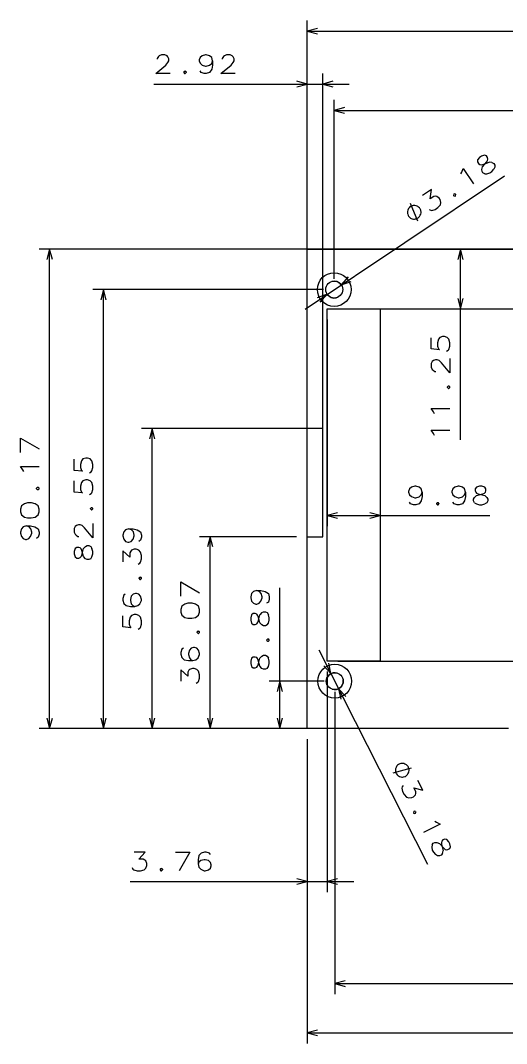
# Model space of a CAD drawing. Extents: x 21 to 231, y 6 to 201.
# Drawn here: x 21 to 112.5, y 5.5 to 198 of the extents above; entities that cross this region are included whole.
import ezdxf

# ---------------------------------------------------------------- set-up
doc = ezdxf.new("R2010")
doc.units = 0
doc.layers.get('0').update_dxf_attribs({"linetype": 'CONTINUOUS'})

msp = doc.modelspace()

# ---------------------------------------------------------------- linework, layer by layer
at = {"color": 3}
for p, q in [((74.950531, 156.969513), (74.950531, 197.973053)), ((74.950531, 195.973053), (170.84053, 195.973053)), ((74.950531, 66.799507), (74.950531, 188.01416)), ((77.870529, 102.869507), (77.870529, 188.01416)), ((46.088593, 186.01416), (82.870529, 186.01416)), ((80.040527, 149.349518), (80.040527, 183.056824)), ((80.040527, 181.056824), (170.84053, 181.056824)), ((74.557106, 143.694366), (112.104866, 168.722992)), ((168.84053, 154.969513), (24.461411, 154.969513)), ((26.461411, 64.799507), (26.461411, 154.969513)), ((76.950531, 154.969513), (105.811295, 154.969513)), ((103.811295, 119.068535), (103.811295, 154.969513)), ((78.040527, 147.349518), (34.602402, 147.349518)), ((36.602402, 64.799507), (36.602402, 147.349518)), ((80.710533, 143.719513), (125.894424, 143.719513)), ((80.710533, 143.719513), (105.811295, 143.719513)), ((78.710533, 141.719513), (78.710533, 102.848465)), ((88.690529, 141.719513), (88.690529, 102.848465)), ((75.870529, 121.189507), (43.749176, 121.189507)), ((45.749176, 64.799507), (45.749176, 121.189507)), ((78.710533, 104.848465), (109.338921, 104.848465)), ((56.685532, 64.799507), (56.685532, 100.869507)), ((69.809158, 64.799507), (69.809158, 91.225449)), ((77.158653, 79.566284), (97.619888, 39.24065)), ((80.710533, 77.479507), (125.894424, 77.479507)), ((78.710533, 75.479507), (78.710533, 34.013008)), ((80.140533, 71.689507), (80.140533, 14.796417)), ((110.870529, 64.799507), (24.461411, 64.799507)), ((110.870529, 64.799507), (34.602402, 64.799507)), ((110.870529, 64.799507), (43.749176, 64.799507)), ((110.870529, 64.799507), (67.809158, 64.799507)), ((74.950531, 62.799507), (74.950531, 5.521938)), ((74.950531, 62.799507), (74.950531, 34.013008)), ((41.635574, 36.013008), (83.710533, 36.013008)), ((80.140533, 16.796417), (170.950531, 16.796417)), ((74.950531, 7.521938), (170.950531, 7.521938))]:
    msp.add_line(p, q, dxfattribs=at)
at = {"color": 7}
for p, q in [((74.950531, 154.969513), (170.84053, 154.969513)), ((74.950531, 121.189507), (74.950531, 154.969513)), ((78.710533, 77.479507), (78.710533, 143.719513)), ((88.690529, 143.719513), (88.690529, 77.479507)), ((77.870529, 100.869507), (77.870529, 121.189507)), ((74.950531, 64.799507), (74.950531, 100.869507)), ((112.870529, 64.799507), (74.950531, 64.799507))]:
    msp.add_line(p, q, dxfattribs=at)
at = {"color": 7, "ltscale": 0.2495}
for p, q in [((78.710533, 143.719513), (88.690529, 143.719513)), ((88.690529, 77.479507), (78.710533, 77.479507))]:
    msp.add_line(p, q, dxfattribs=at)
at = {"color": 7, "ltscale": 0.073}
for p, q in [((77.870529, 121.189507), (74.950531, 121.189507)), ((74.950531, 100.869507), (77.870529, 100.869507))]:
    msp.add_line(p, q, dxfattribs=at)
at = {"color": 3, "ltscale": 0.456625}
for p, q in [((72.950531, 100.869507), (54.685532, 100.869507)), ((72.950531, 64.799507), (54.685532, 64.799507))]:
    msp.add_line(p, q, dxfattribs=at)
at = {"color": 3, "ltscale": 0.258284}
msp.add_line((78.140533, 73.689507), (67.809158, 73.689507), dxfattribs=at)
at = {"color": 3}
for points in [[(76.882385, 196.490692), (74.950531, 195.973053), (76.882385, 195.455414)], [(49.136978, 188.01416), (46.427307, 188.01416), (48.346657, 189.594803), (48.741821, 190.046417), (48.911179, 190.385132), (48.911179, 190.723846), (48.741821, 191.118988), (48.572464, 191.344803), (48.177307, 191.51416), (47.499886, 191.51416), (47.104721, 191.344803), (46.935371, 191.175446), (46.709564, 190.836731), (46.709564, 190.667389)], [(57.141823, 190.385132), (56.972466, 191.006104), (56.577309, 191.344803), (55.956337, 191.51416), (55.78698, 191.51416), (55.166016, 191.344803), (54.770851, 191.006104), (54.601501, 190.554474), (54.601501, 190.385132), (54.770851, 189.933517), (55.166016, 189.594803), (55.78698, 189.368988), (55.956337, 189.368988), (56.577301, 189.538361), (56.972466, 189.87706), (57.141823, 190.385132), (57.141823, 189.594803), (56.972466, 188.804474), (56.577301, 188.183517), (55.956337, 188.01416), (55.561172, 188.01416), (54.996658, 188.183517), (54.770851, 188.522217)], [(61.39827, 188.01416), (58.688599, 188.01416), (60.607948, 189.594803), (61.003113, 190.046417), (61.17247, 190.385132), (61.17247, 190.723846), (61.003113, 191.118988), (60.833755, 191.344803), (60.438599, 191.51416), (59.761177, 191.51416), (59.366013, 191.344803), (59.196663, 191.175446), (58.970856, 190.836731), (58.970856, 190.667389)], [(51.86924, 188.465775), (51.699883, 188.296417)], [(51.699883, 188.296417), (51.699883, 188.183517)], [(51.699883, 188.183517), (51.86924, 188.01416)], [(51.86924, 188.465775), (51.98214, 188.465775)], [(51.86924, 188.01416), (51.98214, 188.01416)], [(52.151497, 188.296417), (51.98214, 188.465775)], [(51.98214, 188.01416), (52.151497, 188.183517)], [(52.151497, 188.296417), (52.151497, 188.183517)], [(73.018677, 185.496521), (74.950531, 186.01416), (73.018677, 186.531799)], [(79.802383, 186.531799), (77.870529, 186.01416), (79.802383, 185.496521)], [(81.972382, 181.574463), (80.040527, 181.056824), (81.972382, 180.5392)], [(107.034454, 171.749542), (107.00312, 171.389435), (107.222298, 171.060623), (107.472794, 170.888397), (107.707642, 170.8414), (108.005127, 170.904022), (109.226395, 171.31102)], [(108.349686, 172.626251), (107.786026, 172.454056), (107.410248, 172.203568), (107.034454, 171.749542)], [(108.380791, 169.11911), (108.052002, 169.307007), (107.864136, 169.588837), (107.817192, 169.964615), (107.95813, 170.465622), (108.756691, 171.404984), (108.928925, 171.655487), (108.975914, 171.890335), (108.9133, 172.18782), (108.69413, 172.516632), (108.349686, 172.626251)], [(109.743057, 171.248352), (109.226395, 171.31102)], [(103.88414, 169.106842), (104.072044, 169.435638)], [(104.072044, 169.435638), (104.338249, 170.155823), (106.279533, 167.24353)], [(108.380791, 169.11911), (108.787872, 169.11908), (109.351524, 169.291275), (109.72731, 169.541763), (110.103096, 169.995789)], [(109.743057, 171.248352), (110.071846, 171.060455), (110.259712, 170.778625), (110.306656, 170.402863), (110.103096, 169.995789)], [(97.912224, 162.412323), (98.209694, 162.271393), (98.444542, 162.224411), (99.055176, 162.427917), (99.571869, 162.772339), (100.041603, 163.288971), (100.135574, 163.758682), (99.994698, 164.27536), (99.806831, 164.55719), (99.384109, 164.886017), (99.149261, 164.933014), (98.773499, 164.886047), (98.115883, 164.447693), (98.382149, 166.185608), (96.644173, 165.0271)], [(102.534294, 165.28978), (102.487312, 165.054932)], [(102.487312, 165.054932), (102.549934, 164.960983)], [(102.534294, 165.28978), (102.628242, 165.352402)], [(102.549934, 164.960983), (102.784782, 164.914001)], [(102.863091, 165.30542), (102.628242, 165.352402)], [(102.784782, 164.914001), (102.878731, 164.976624)], [(102.863091, 165.30542), (102.925713, 165.211472)], [(102.878731, 164.976624), (102.925713, 165.211472)], [(95.783653, 160.247177), (94.424835, 163.547729)], [(26.97905, 153.037659), (26.461411, 154.969513), (25.943771, 153.037659)], [(104.328934, 153.037659), (103.811295, 154.969513), (103.293655, 153.037659)], [(82.683899, 149.733612), (81.363541, 148.2314), (83.25811, 148.872192)], [(37.120041, 145.417664), (36.602402, 147.349518), (36.084763, 145.417664)], [(77.397163, 144.965393), (78.717522, 146.467621), (76.822952, 145.826828)], [(103.293655, 145.651367), (103.811295, 143.719513), (104.328934, 145.651367)], [(101.190331, 135.755646), (101.472588, 135.924988), (101.641937, 136.094345), (101.811295, 136.715302), (101.811295, 137.336273), (101.641937, 138.013702), (101.30323, 138.352417), (100.795166, 138.521759), (100.456459, 138.521759), (99.948395, 138.352417), (99.66613, 138.013702), (99.49678, 137.336273), (99.49678, 136.715302), (99.66613, 136.207245), (99.835487, 136.037903), (98.311295, 136.207245), (98.311295, 138.295959)], [(101.811295, 134.378204), (101.811295, 131.668549), (100.230652, 133.587891), (99.779037, 133.983063), (99.440331, 134.152405), (99.101616, 134.152405), (98.706459, 133.983063), (98.480652, 133.81369), (98.311295, 133.418549), (98.311295, 132.741119), (98.480652, 132.345947), (98.650002, 132.176605), (98.988716, 131.950806), (99.158066, 131.950806)], [(101.529037, 129.218536), (101.35968, 129.049179)], [(101.35968, 128.936279), (101.35968, 129.049179)], [(101.529037, 129.218536), (101.641937, 129.218536)], [(101.811295, 129.049179), (101.641937, 129.218536)], [(101.811295, 128.936279), (101.811295, 129.049179)], [(101.35968, 128.936279), (101.529037, 128.766922)], [(101.529037, 128.766922), (101.641937, 128.766922)], [(101.641937, 128.766922), (101.811295, 128.936279)], [(98.762909, 124.341118), (98.311295, 124.962082), (101.811295, 124.962082)], [(98.932259, 124.002411), (98.762909, 124.341118)], [(20.961411, 116.703857), (20.961411, 119.413544), (24.461411, 117.381287)], [(46.266815, 119.25766), (45.749176, 121.189507), (45.231544, 119.25766)], [(98.762909, 120.254021), (98.311295, 120.874985), (101.811295, 120.874985)], [(98.932259, 119.915314), (98.762909, 120.254021)], [(33.98143, 112.89386), (34.263687, 113.063217), (34.433044, 113.232574), (34.602402, 113.853546), (34.602402, 114.47451), (34.433044, 115.151932), (34.09433, 115.490639), (33.586273, 115.659988), (33.247559, 115.659988), (32.739502, 115.490639), (32.457245, 115.151932), (32.287888, 114.47451), (32.287888, 113.853546), (32.457245, 113.345474), (32.626602, 113.176117), (31.102402, 113.345474), (31.102402, 115.434189)], [(21.413025, 113.463539), (20.961411, 114.084503), (24.461411, 114.084503)], [(21.582382, 113.124832), (21.413025, 113.463539)], [(24.179153, 110.166763), (24.009796, 109.997406)], [(24.009796, 109.884506), (24.009796, 109.997406)], [(24.009796, 109.884506), (24.179153, 109.715149)], [(24.179153, 110.166763), (24.292053, 110.166763)], [(24.179153, 109.715149), (24.292053, 109.715149)], [(24.461411, 109.997406), (24.292053, 110.166763)], [(24.292053, 109.715149), (24.461411, 109.884506)], [(24.461411, 109.884506), (24.461411, 109.997406)], [(33.98143, 108.806763), (34.263687, 108.97612), (34.433044, 109.145477), (34.602402, 109.766449), (34.602402, 110.387413), (34.433044, 111.064835), (34.09433, 111.403542), (33.586273, 111.572891), (33.247559, 111.572891), (32.739502, 111.403542), (32.457245, 111.064835), (32.287888, 110.387413), (32.287888, 109.766449), (32.457245, 109.258377), (32.626602, 109.08902), (31.102402, 109.258377), (31.102402, 111.347092)], [(96.569565, 109.219437), (96.400208, 109.840408), (96.005051, 110.179115), (95.384079, 110.348465), (95.214722, 110.348465), (94.593758, 110.179115), (94.198593, 109.840408), (94.029243, 109.388794), (94.029243, 109.219437), (94.198593, 108.767822), (94.593758, 108.429115), (95.214722, 108.203308), (95.384079, 108.203308), (96.005043, 108.372665), (96.400208, 108.711372), (96.569565, 109.219437), (96.569565, 108.429115), (96.400208, 107.638794), (96.005043, 107.017822), (95.384079, 106.848465), (94.988914, 106.848465), (94.4244, 107.017822), (94.198593, 107.356537)], [(104.743759, 109.219437), (104.574402, 109.840408), (104.179245, 110.179115), (103.558273, 110.348465), (103.388916, 110.348465), (102.767952, 110.179115), (102.372787, 109.840408), (102.203438, 109.388794), (102.203438, 109.219437), (102.372787, 108.767822), (102.767952, 108.429115), (103.388916, 108.203308), (103.558273, 108.203308), (104.179237, 108.372665), (104.574402, 108.711372), (104.743759, 109.219437), (104.743759, 108.429115), (104.574402, 107.638794), (104.179237, 107.017822), (103.558273, 106.848465), (103.163109, 106.848465), (102.598595, 107.017822), (102.372787, 107.356537)], [(106.459885, 107.243629), (106.290535, 107.582336), (106.290535, 107.921051), (106.459885, 108.259758), (106.855049, 108.598465), (108.040527, 108.93718), (108.322784, 109.050079), (108.492142, 109.219437), (108.605049, 109.501694), (108.605049, 109.896851), (108.379242, 110.179115)], [(106.798599, 110.179115), (106.572792, 109.896851), (106.572792, 109.501694), (106.685692, 109.219437), (106.855049, 109.050079), (107.137306, 108.93718), (108.379242, 108.598465)], [(108.379242, 110.179115), (107.814728, 110.348465), (107.363113, 110.348465), (106.798599, 110.179115)], [(108.774399, 108.259758), (108.379242, 108.598465)], [(108.774399, 108.259758), (108.943756, 107.921051), (108.943756, 107.582336), (108.774399, 107.243629), (108.379242, 107.017822)], [(34.320145, 106.356766), (34.150787, 106.187408)], [(34.150787, 106.074509), (34.150787, 106.187408)], [(34.150787, 106.074509), (34.320145, 105.905151)], [(34.320145, 106.356766), (34.433044, 106.356766)], [(34.320145, 105.905151), (34.433044, 105.905151)], [(34.602402, 106.187408), (34.433044, 106.356766)], [(34.433044, 105.905151), (34.602402, 106.074509)], [(34.602402, 106.074509), (34.602402, 106.187408)], [(99.471176, 107.300079), (99.301819, 107.130722)], [(99.301819, 107.130722), (99.301819, 107.017822)], [(99.301819, 107.017822), (99.471176, 106.848465)], [(99.471176, 107.300079), (99.584076, 107.300079)], [(99.471176, 106.848465), (99.584076, 106.848465)], [(99.753433, 107.130722), (99.584076, 107.300079)], [(99.584076, 106.848465), (99.753433, 107.017822)], [(99.753433, 107.130722), (99.753433, 107.017822)], [(106.459885, 107.243629), (106.798599, 107.017822), (107.363113, 106.848465), (107.814728, 106.848465), (108.379242, 107.017822)], [(80.64238, 105.366104), (78.710533, 104.848465), (80.64238, 104.330833)], [(86.758682, 104.330833), (88.690529, 104.848465), (86.758682, 105.366104)], [(22.090439, 102.895798), (21.469482, 102.72644), (21.130768, 102.331284), (20.961411, 101.710312), (20.961411, 101.540955), (21.130768, 100.919991), (21.469482, 100.524826), (21.921082, 100.355469), (22.090439, 100.355469), (22.542053, 100.524826), (22.880768, 100.919991), (23.106567, 101.540955), (23.106567, 101.710312), (22.93721, 102.331284), (22.598511, 102.72644), (22.090439, 102.895798), (22.880768, 102.895798), (23.671082, 102.72644), (24.292053, 102.331284), (24.461411, 101.710312), (24.461411, 101.315155), (24.292053, 100.750633), (23.953339, 100.524826)], [(34.602402, 103.342255), (34.602402, 100.632568), (33.021759, 102.551926), (32.570145, 102.94709), (32.23143, 103.11644), (31.892731, 103.11644), (31.497559, 102.94709), (31.271759, 102.777733), (31.102402, 102.382568), (31.102402, 101.705154), (31.271759, 101.309998), (31.441116, 101.14064), (31.779816, 100.914825), (31.949173, 100.914825)], [(41.378204, 102.354187), (40.757248, 102.18483), (40.418533, 101.789673), (40.249176, 101.168701), (40.249176, 100.999344), (40.418533, 100.37838), (40.757248, 99.983215), (41.208847, 99.813858), (41.378204, 99.813858), (41.829819, 99.983215), (42.168533, 100.37838), (42.394333, 100.999344), (42.394333, 101.168701), (42.224976, 101.789673), (41.886276, 102.18483), (41.378204, 102.354187), (42.168533, 102.354187), (42.958855, 102.18483), (43.579819, 101.789673), (43.749176, 101.168701), (43.749176, 100.773544), (43.579819, 100.209023), (43.241112, 99.983215)], [(57.203171, 98.937653), (56.685532, 100.869507), (56.167892, 98.937653)], [(31.271759, 98.634186), (31.102402, 98.069672), (31.102402, 97.618057), (31.271759, 97.053543)], [(34.207245, 96.714828), (33.86853, 96.545471), (33.529816, 96.545471), (33.191116, 96.714828), (32.852402, 97.109993), (32.513687, 98.295471), (32.400787, 98.577728), (32.23143, 98.747086), (31.949173, 98.859993), (31.554016, 98.859993), (31.271759, 98.634186)], [(31.271759, 97.053543), (31.554016, 96.827728), (31.949173, 96.827728), (32.23143, 96.940636), (32.400787, 97.109993), (32.513687, 97.39225), (32.852402, 98.634186)], [(33.191116, 99.029343), (32.852402, 98.634186)], [(33.191116, 99.029343), (33.529816, 99.1987), (33.86853, 99.1987), (34.207245, 99.029343), (34.433044, 98.634186)], [(34.207245, 96.714828), (34.433044, 97.053543), (34.602402, 97.618057), (34.602402, 98.069672), (34.433044, 98.634186)], [(43.128212, 95.726761), (43.410469, 95.896118), (43.579819, 96.065475), (43.749176, 96.686447), (43.749176, 97.307411), (43.579819, 97.984833), (43.241112, 98.32354), (42.733047, 98.492889), (42.394333, 98.492889), (41.886276, 98.32354), (41.716919, 98.15419), (41.547562, 97.815475), (41.547562, 97.025154), (40.249176, 98.210632), (40.249176, 96.121925)], [(43.466919, 93.276764), (43.297562, 93.107407)], [(43.297562, 92.994507), (43.297562, 93.107407)], [(43.297562, 92.994507), (43.466919, 92.82515)], [(43.466919, 93.276764), (43.579819, 93.276764)], [(43.466919, 92.82515), (43.579819, 92.82515)], [(43.749176, 93.107407), (43.579819, 93.276764)], [(43.579819, 92.82515), (43.749176, 92.994507)], [(43.749176, 92.994507), (43.749176, 93.107407)], [(51.185532, 89.653862), (51.185532, 92.363541), (54.685532, 90.331284)], [(65.438194, 90.717384), (64.817223, 90.548027), (64.478516, 90.15287), (64.309158, 89.531898), (64.309158, 89.362549), (64.478516, 88.741577), (64.817223, 88.34642), (65.268837, 88.177063), (65.438194, 88.177063), (65.889801, 88.34642), (66.228516, 88.741577), (66.454323, 89.362549), (66.454323, 89.531898), (66.284966, 90.15287), (65.946259, 90.548027), (65.438194, 90.717384), (66.228516, 90.717384), (67.018837, 90.548027), (67.639801, 90.15287), (67.809158, 89.531898), (67.809158, 89.136742), (67.639801, 88.57222), (67.301094, 88.34642)], [(40.70079, 90.036438), (40.418533, 89.867088), (40.249176, 89.246117), (40.249176, 88.90741), (40.418533, 88.286438), (40.870148, 87.891281), (41.660461, 87.721924), (42.45079, 87.721924), (43.071754, 87.891281), (43.466919, 88.229988), (43.749176, 88.85096), (43.749176, 89.076767), (43.579819, 89.697731), (43.241112, 90.036438), (42.789505, 90.205795), (42.620148, 90.205795), (42.168533, 90.036438), (41.829819, 89.697731), (41.660461, 89.076767), (41.660461, 88.85096), (41.829819, 88.229988), (42.112076, 87.891281), (42.507248, 87.721924)], [(66.397865, 86.573837), (66.73658, 86.743195), (67.075287, 86.743195), (67.413994, 86.573837), (67.639801, 86.178673)], [(43.128212, 83.465469), (43.410469, 83.634827), (43.579819, 83.804184), (43.749176, 84.425156), (43.749176, 85.04612), (43.579819, 85.723541), (43.241112, 86.062248), (42.733047, 86.231606), (42.394333, 86.231606), (41.886276, 86.062248), (41.604019, 85.723541), (41.434662, 85.04612), (41.434662, 84.425156), (41.604019, 83.917084), (41.773376, 83.747734), (40.249176, 83.917084), (40.249176, 86.005798)], [(64.478516, 86.178673), (64.309158, 85.614159), (64.309158, 85.162544), (64.478516, 84.59803)], [(67.413994, 84.259323), (67.075287, 84.089966), (66.73658, 84.089966), (66.397865, 84.259323), (66.059158, 84.65448), (65.720451, 85.839966), (65.607544, 86.122223), (65.438194, 86.29158), (65.15593, 86.40448), (64.760773, 86.40448), (64.478516, 86.178673)], [(64.478516, 84.59803), (64.760773, 84.372223), (65.15593, 84.372223), (65.438194, 84.485123), (65.607544, 84.65448), (65.720451, 84.936737), (66.059158, 86.178673)], [(66.397865, 86.573837), (66.059158, 86.178673)], [(67.413994, 84.259323), (67.639801, 84.59803), (67.809158, 85.162544), (67.809158, 85.614159), (67.639801, 86.178673)], [(54.403275, 83.116768), (54.233917, 82.947411)], [(54.233917, 82.834503), (54.233917, 82.947411)], [(54.233917, 82.834503), (54.403275, 82.665154)], [(54.403275, 83.116768), (54.516174, 83.116768)], [(54.685532, 82.947411), (54.516174, 83.116768)], [(54.516174, 82.665154), (54.685532, 82.834503)], [(54.685532, 82.834503), (54.685532, 82.947411)], [(54.403275, 82.665154), (54.516174, 82.665154)], [(67.526901, 81.639969), (67.357544, 81.470612)], [(67.357544, 81.357704), (67.357544, 81.470612)], [(67.357544, 81.357704), (67.526901, 81.188354)], [(67.526901, 81.639969), (67.639801, 81.639969)], [(67.526901, 81.188354), (67.639801, 81.188354)], [(67.809158, 81.470612), (67.639801, 81.639969)], [(67.639801, 81.188354), (67.809158, 81.357704)], [(67.809158, 81.357704), (67.809158, 81.470612)], [(51.637146, 79.876442), (51.354889, 79.707085), (51.185532, 79.086121), (51.185532, 78.747406), (51.354889, 78.126442), (51.806496, 77.731277), (52.596825, 77.561928), (53.387146, 77.561928), (54.00811, 77.731277), (54.403275, 78.069992), (54.685532, 78.690956), (54.685532, 78.916763), (54.516174, 79.537735), (54.177467, 79.876442), (53.725853, 80.045799), (53.556496, 80.045799), (53.104889, 79.876442), (52.766174, 79.537735), (52.596825, 78.916763), (52.596825, 78.690956), (52.766174, 78.069992), (53.048431, 77.731277), (53.443596, 77.561928)], [(64.478516, 78.004478), (64.309158, 77.439964), (64.309158, 76.98835), (64.478516, 76.423836)], [(67.413994, 76.085129), (67.075287, 75.915771), (66.73658, 75.915771), (66.397865, 76.085129), (66.059158, 76.480286), (65.720451, 77.665771), (65.607544, 77.948029), (65.438194, 78.117386), (65.15593, 78.230286), (64.760773, 78.230286), (64.478516, 78.004478)], [(64.478516, 76.423836), (64.760773, 76.198029), (65.15593, 76.198029), (65.438194, 76.310928), (65.607544, 76.480286), (65.720451, 76.762543), (66.059158, 78.004478)], [(66.397865, 78.399643), (66.059158, 78.004478)], [(66.397865, 78.399643), (66.73658, 78.569), (67.075287, 78.569), (67.413994, 78.399643), (67.639801, 78.004478)], [(67.413994, 76.085129), (67.639801, 76.423836), (67.809158, 76.98835), (67.809158, 77.439964), (67.639801, 78.004478)], [(78.085327, 76.59597), (79.421082, 75.107422), (79.00856, 77.064423)], [(54.064568, 73.305473), (54.346825, 73.474831), (54.516174, 73.64418), (54.685532, 74.265152), (54.685532, 74.886116), (54.516174, 75.563538), (54.177467, 75.902252), (53.669403, 76.071602), (53.330696, 76.071602), (52.822632, 75.902252), (52.653275, 75.732895), (52.483917, 75.39418), (52.483917, 74.603859), (51.185532, 75.789345), (51.185532, 73.700638)], [(70.326797, 71.757652), (69.809158, 73.689507), (69.291519, 71.757652)], [(82.195732, 70.783043), (80.859985, 72.271591), (81.272499, 70.314598)], [(25.943771, 66.731361), (26.461411, 64.799507), (26.97905, 66.731361)], [(36.084763, 66.731361), (36.602402, 64.799507), (37.120041, 66.731361)], [(45.231544, 66.731361), (45.749176, 64.799507), (46.266815, 66.731361)], [(56.167892, 66.731361), (56.685532, 64.799507), (57.203171, 66.731361)], [(69.291519, 66.731361), (69.809158, 64.799507), (70.326797, 66.731361)], [(91.131218, 56.448746), (94.56916, 57.408203)], [(93.029785, 54.079338), (92.854706, 53.800598), (92.780312, 53.572941), (92.910263, 52.942551), (93.191238, 52.388786), (93.648788, 51.861313), (94.104103, 51.712524), (94.633812, 51.791389), (94.93586, 51.944649), (95.312309, 52.325569), (95.386703, 52.553223), (95.384468, 52.931908), (95.026855, 53.636696), (96.721138, 53.167015), (95.776024, 55.029667)], [(95.01281, 49.173054), (94.938416, 48.945396)], [(94.938416, 48.945396), (94.989502, 48.844711)], [(94.989502, 48.844711), (95.217155, 48.770317)], [(95.113495, 49.22414), (95.01281, 49.173054)], [(95.341148, 49.149746), (95.113495, 49.22414)], [(95.317841, 48.821404), (95.217155, 48.770317)], [(95.317841, 48.821404), (95.392235, 49.049061)], [(95.341148, 49.149746), (95.392235, 49.049061)], [(99.276337, 47.133068), (99.960052, 46.783653), (96.838852, 45.199959)], [(98.972054, 47.35849), (99.276337, 47.133068)], [(98.453094, 42.891869), (98.404991, 42.48764), (98.509399, 41.907593), (98.713745, 41.504856), (99.120209, 41.078068)], [(98.453094, 42.891869), (98.678513, 43.196156), (98.980568, 43.349419), (99.359253, 43.351654), (99.840103, 43.152519), (100.678574, 42.248596), (100.906975, 42.047974), (101.134628, 41.973579), (101.437424, 42.000614), (101.789818, 42.17942), (101.939354, 42.508507)], [(101.224136, 43.918079), (100.870255, 43.99173), (100.51786, 43.812927), (100.317238, 43.584526), (100.242844, 43.356865), (100.269875, 43.05407), (100.529785, 41.793285)], [(101.939354, 42.508507), (101.834946, 43.088554), (101.6306, 43.491291), (101.224136, 43.918079)], [(41.974289, 38.633976), (42.143646, 38.351715), (42.312988, 38.182365), (42.93396, 38.013008), (43.554932, 38.013008), (44.232353, 38.182365), (44.57106, 38.521072), (44.740417, 39.029137), (44.740417, 39.367847), (44.57106, 39.875912), (44.401703, 40.045265), (44.062996, 40.214622), (43.272675, 40.214622), (44.45816, 41.513008), (42.369446, 41.513008)], [(50.148483, 41.513008), (52.858154, 41.513008), (50.825897, 38.013008)], [(56.719452, 41.061394), (56.550095, 41.343651), (55.929123, 41.513008), (55.590416, 41.513008), (54.969452, 41.343651), (54.574287, 40.89204), (54.40493, 40.101715), (54.40493, 39.311394), (54.574287, 38.69043), (54.912994, 38.295265), (55.533966, 38.013008), (55.759773, 38.013008), (56.380737, 38.182365), (56.719452, 38.521072), (56.888802, 38.972687), (56.888802, 39.14204), (56.719452, 39.593651), (56.380737, 39.932365), (55.759773, 40.101715), (55.533966, 40.101715), (54.912994, 39.932365), (54.574287, 39.650105), (54.40493, 39.254944)], [(100.406532, 41.287628), (100.181114, 40.983345), (99.879059, 40.830082), (99.500381, 40.827847), (99.120209, 41.078068)], [(100.406532, 41.287628), (100.529785, 41.793285)], [(47.416222, 38.464622), (47.246864, 38.295265)], [(47.246864, 38.295265), (47.246864, 38.182365)], [(47.246864, 38.182365), (47.416222, 38.013008)], [(47.416222, 38.464622), (47.529121, 38.464622)], [(47.416222, 38.013008), (47.529121, 38.013008)], [(47.698479, 38.295265), (47.529121, 38.464622)], [(47.529121, 38.013008), (47.698479, 38.182365)], [(47.698479, 38.295265), (47.698479, 38.182365)], [(73.018677, 35.495369), (74.950531, 36.013008), (73.018677, 36.530647)], [(80.64238, 36.530647), (78.710533, 36.013008), (80.64238, 35.495369)], [(82.07238, 17.314053), (80.140533, 16.796417), (82.07238, 16.278778)], [(76.882385, 8.039577), (74.950531, 7.521938), (76.882385, 7.004299)]]:
    msp.add_lwpolyline(points, dxfattribs=at)
for points in [[(96.172081, 162.609253), (96.107376, 162.706329), (95.92942, 162.868134), (95.783813, 162.981384), (95.67057, 163.046112), (95.476425, 163.127014), (95.233749, 163.175568), (95.023422, 163.175583), (94.893997, 163.159409), (94.716026, 163.110886), (94.489517, 163.029999), (94.392441, 162.965302), (94.295364, 162.900574), (94.133568, 162.722626), (94.020309, 162.577026), (93.955582, 162.463776), (93.87468, 162.269638), (93.826126, 162.026947), (93.826118, 161.816635), (93.842285, 161.687195), (93.890816, 161.509232), (93.971695, 161.28273), (94.0364, 161.185654), (94.101112, 161.088577), (94.279068, 160.926773), (94.424675, 160.813507), (94.537918, 160.748795), (94.732056, 160.667892), (94.974739, 160.619339), (95.185059, 160.619324), (95.314491, 160.635498), (95.492462, 160.684021), (95.718971, 160.764893), (95.816048, 160.82962), (95.913124, 160.894318), (96.074921, 161.072281), (96.188179, 161.21788), (96.252899, 161.331131), (96.333809, 161.525269), (96.382355, 161.767944), (96.38237, 161.978271), (96.366196, 162.107697), (96.317673, 162.285675), (96.236794, 162.512177)], [(20.961411, 105.571602), (21.130768, 104.950638), (21.695282, 104.555473), (22.259796, 104.386124), (22.993668, 104.386124), (23.727539, 104.555473), (24.292053, 104.950638), (24.461411, 105.571602), (24.461411, 106.023216), (24.292053, 106.64418), (23.727539, 107.039345), (23.050125, 107.208694), (22.259796, 107.208694), (21.695282, 107.039345), (21.130768, 106.64418), (20.961411, 106.023216)], [(51.185532, 86.695801), (51.354889, 86.074829), (51.919403, 85.679672), (52.483917, 85.510315), (53.217789, 85.510315), (53.95166, 85.679672), (54.516174, 86.074829), (54.685532, 86.695801), (54.685532, 87.147415), (54.516174, 87.768379), (53.95166, 88.163544), (53.274239, 88.332893), (52.483917, 88.332893), (51.919403, 88.163544), (51.354889, 87.768379), (51.185532, 87.147415)], [(93.430878, 55.784035), (93.53492, 55.836826), (93.716606, 55.994423), (93.846268, 56.125629), (93.923912, 56.230438), (94.027184, 56.413666), (94.104057, 56.648911), (94.128914, 56.857761), (94.128143, 56.988194), (94.100983, 57.17065), (94.047417, 57.405125), (93.994629, 57.509167), (93.941841, 57.613205), (93.784241, 57.794891), (93.653038, 57.924557), (93.548225, 58.002201), (93.364998, 58.105469), (93.129753, 58.182346), (92.920906, 58.207199), (92.790466, 58.206432), (92.608017, 58.179268), (92.373543, 58.125706), (92.269501, 58.072914), (92.165459, 58.020126), (91.983772, 57.862526), (91.854111, 57.731323), (91.776466, 57.626511), (91.673195, 57.443287), (91.596321, 57.208042), (91.571465, 56.999191), (91.572235, 56.868755), (91.599396, 56.686302), (91.652962, 56.451828), (91.70575, 56.347786), (91.758537, 56.243744), (91.916138, 56.062061), (92.04734, 55.932396), (92.152153, 55.854752), (92.335381, 55.75148), (92.570625, 55.674606), (92.779472, 55.64975), (92.909912, 55.65052), (93.092361, 55.677685), (93.326836, 55.731247)]]:
    msp.add_lwpolyline(points, close=True, dxfattribs=at)
at = {"color": 7}
for centre, radius in [((80.040527, 147.349518), 3.175), ((80.040527, 147.349518), 1.59), ((80.140533, 73.689507), 3.175), ((80.140533, 73.689507), 1.59)]:
    msp.add_circle(centre, radius, dxfattribs=at)
at = {"color": 3}
for centre, start, end in [((80.040527, 147.349518), 33.686677, 105.756839), ((80.040527, 147.349518), 213.686679, 285.756834), ((80.140533, 73.689507), 72.070162, 188.973416), ((80.140533, 73.689507), 252.07015, 8.973403)]:
    msp.add_arc(centre, 1.59, start, end, dxfattribs=at)

doc.saveas('drawing.dxf')
